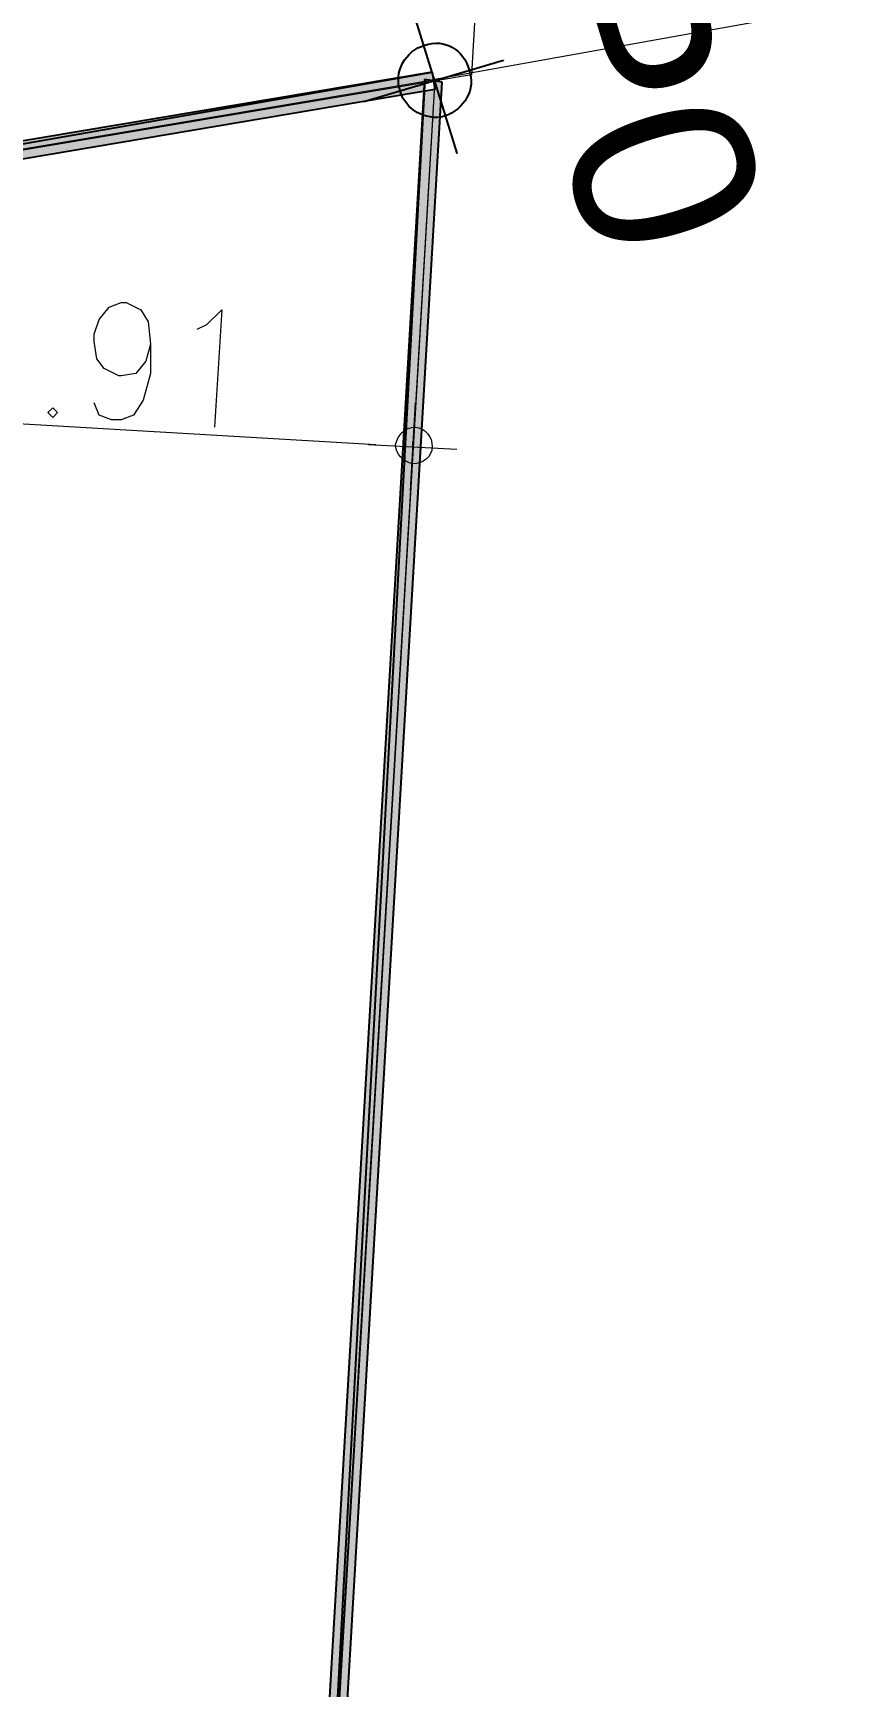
# Model space of a CAD drawing. Header units: millimetres. Extents: x 2928 to 3112, y 1220 to 1280.
# Drawn here: x 3002.432 to 3003.557, y 1265.272 to 1267.524 of the extents above; entities that cross this region are included whole.
import ezdxf

# ---------------------------------------------------------------- set-up
doc = ezdxf.new("R2010")
doc.units = ezdxf.units.MM
doc.styles.add('Arial$001', font='arial.ttf', dxfattribs={"height": 3.564})

msp = doc.modelspace()

# ---------------------------------------------------------------- hatches: boundary and pattern name
at = {"true_color": 0xdd0000}
h = msp.add_hatch(color=12, dxfattribs=at)
h.paths.add_polyline_path([(3002.98886, 1267.45733), (3002.96553, 1267.46066), (3002.68219, 1262.21392)])
h.paths.add_polyline_path([(3002.96553, 1267.46066), (3002.68219, 1262.21392), (3002.65886, 1262.23725)])
h.paths.add_polyline_path([(3002.68219, 1262.21392), (3002.65886, 1262.23725), (2998.68214, 1261.54058)])
h.paths.add_polyline_path([(3002.65886, 1262.23725), (2998.68214, 1261.54058), (2998.7088, 1261.57058)])
h.paths.add_polyline_path([(2998.68214, 1261.54058), (2998.7088, 1261.57058), (2998.98881, 1266.80065)])
h.paths.add_polyline_path([(2998.7088, 1261.57058), (2998.98881, 1266.80065), (2999.01547, 1266.77732)])
h.paths.add_polyline_path([(2998.98881, 1266.80065), (2999.01547, 1266.77732), (3002.97553, 1267.47066)])
h.paths.add_polyline_path([(2999.01547, 1266.77732), (3002.97553, 1267.47066), (3002.97886, 1267.44733)])

# ---------------------------------------------------------------- linework, layer by layer
at = {"color": 252, "linetype": 'Continuous', "lineweight": 5, "true_color": 0x989898}
for points in [[(3003.02887, 1267.46733), (2999.00214, 1266.79065), (2997.51545, 1266.70398), (2997.44879, 1268.88735), (3003.14553, 1269.49069)], [(3002.97886, 1267.46066), (3002.58219, 1260.7139), (3010.44564, 1262.51059), (3009.73896, 1268.67068)]]:
    msp.add_lwpolyline(points, close=True, dxfattribs=at)
at = {"color": 7, "linetype": 'Continuous', "lineweight": -2, "true_color": 0x000007}
for points in [[(3002.94886, 1267.554), (3003.00887, 1267.36066), (3003.00887, 1267.36066)], [(3002.8822, 1267.43066), (3003.0722, 1267.48733), (3003.0722, 1267.48733)]]:
    msp.add_lwpolyline(points, dxfattribs=at)
at = {"color": 7, "linetype": 'Continuous', "lineweight": 5, "true_color": 0x000007}
msp.add_lwpolyline([(2999.00214, 1266.79065), (3002.97886, 1267.46066), (3002.66886, 1262.22725), (2998.69547, 1261.55724)], dxfattribs=at)
at = {"color": 12, "linetype": 'Continuous', "lineweight": -2, "true_color": 0xdd0000}
for points in [[(2998.98881, 1266.80065), (2999.01547, 1266.77732), (3002.97553, 1267.47066)], [(2999.01547, 1266.77732), (3002.97553, 1267.47066), (3002.97886, 1267.44733)], [(3002.96553, 1267.46066), (3002.68219, 1262.21392), (3002.65886, 1262.23725)], [(3002.98886, 1267.45733), (3002.96553, 1267.46066), (3002.68219, 1262.21392)]]:
    msp.add_lwpolyline(points, close=True, dxfattribs=at)
at = {"color": 7, "linetype": 'Continuous', "lineweight": 9, "true_color": 0x000007}
for points in [[(3002.59219, 1267.10066), (3002.58553, 1267.07732), (3002.57219, 1267.06066), (3002.55219, 1267.05732), (3002.54886, 1267.05732), (3002.52886, 1267.06732), (3002.51886, 1267.08066), (3002.51552, 1267.10399), (3002.51552, 1267.11399), (3002.52219, 1267.13399), (3002.53553, 1267.15066), (3002.55219, 1267.15732), (3002.55886, 1267.15732), (3002.57886, 1267.14732), (3002.58886, 1267.13066), (3002.59219, 1267.10066), (3002.59219, 1267.06066), (3002.58219, 1267.02399), (3002.56886, 1267.00399), (3002.55219, 1266.99732), (3002.53886, 1266.99732), (3002.52219, 1267.00399), (3002.51552, 1267.02066)], [(3002.65553, 1267.12066), (3002.66886, 1267.12732), (3002.68886, 1267.14732), (3002.67886, 1266.98732)]]:
    msp.add_lwpolyline(points, dxfattribs=at)
at = {"color": 8, "linetype": 'Continuous', "lineweight": 5, "true_color": 0x767676}
msp.add_lwpolyline([(3002.10219, 1267.01066), (3002.89886, 1266.96399), (3002.89886, 1266.96399)], dxfattribs=at)
at = {"color": 7, "linetype": 'Continuous', "lineweight": 9, "true_color": 0x000007}
msp.add_lwpolyline([(3002.45886, 1267.01399), (3002.45219, 1267.00732), (3002.45886, 1267.00066), (3002.46552, 1267.00732)], close=True, dxfattribs=at)
at = {"color": 252, "linetype": 'Continuous', "lineweight": 5, "true_color": 0x989898}
for points in [[(3002.9522, 1267.02066), (3002.94553, 1266.90065), (3002.94553, 1266.90065)], [(3002.88886, 1266.96399), (3003.00887, 1266.95732), (3003.00887, 1266.95732)]]:
    msp.add_lwpolyline(points, dxfattribs=at)
at = {"color": 253, "linetype": 'Continuous', "lineweight": -2, "true_color": 0x9a9a9a}
msp.add_lwpolyline([(3002.94886, 1266.96732), (3002.94886, 1266.96065), (3002.94886, 1266.96065)], dxfattribs=at)
at = {"color": 7, "linetype": 'Continuous', "lineweight": -2, "true_color": 0x000007}
msp.add_open_spline([(3002.9922, 1267.41066), (3003.01887, 1267.42066), (3003.03553, 1267.44733), (3003.02553, 1267.474), (3003.02553, 1267.474), (3003.01887, 1267.50066), (3002.9922, 1267.51733), (3002.96553, 1267.50733), (3002.96553, 1267.50733), (3002.93886, 1267.50066), (3002.9222, 1267.47066), (3002.9322, 1267.444), (3002.9322, 1267.444), (3002.93886, 1267.42066), (3002.96553, 1267.40399), (3002.9922, 1267.41066)], degree=3, knots=[0, 0, 0, 0, 0.0625, 0.0625, 0.0625, 0.0625, 0.125, 0.125, 0.125, 0.125, 0.1875, 0.1875, 0.1875, 0.1875, 1, 1, 1, 1], dxfattribs=at)
at = {"color": 252, "linetype": 'Continuous', "lineweight": 5, "true_color": 0x989898}
msp.add_open_spline([(3002.97553, 1266.96065), (3002.97553, 1266.97399), (3002.96553, 1266.98732), (3002.9522, 1266.98732), (3002.9522, 1266.98732), (3002.93886, 1266.98732), (3002.92886, 1266.97732), (3002.92553, 1266.96399), (3002.92553, 1266.96399), (3002.92553, 1266.95065), (3002.93553, 1266.94065), (3002.94886, 1266.93732), (3002.94886, 1266.93732), (3002.9622, 1266.93732), (3002.97553, 1266.94732), (3002.97553, 1266.96065)], degree=3, knots=[0, 0, 0, 0, 0.0625, 0.0625, 0.0625, 0.0625, 0.125, 0.125, 0.125, 0.125, 0.1875, 0.1875, 0.1875, 0.1875, 1, 1, 1, 1], dxfattribs=at)

# ---------------------------------------------------------------- texts
at = {"color": 12, "true_color": 0xdd0000, "style": 'Arial$001'}
msp.add_text('P0', height=0.245103, rotation=287.01251, dxfattribs=at).set_placement((3003.07887, 1267.604))

doc.saveas('drawing.dxf')
